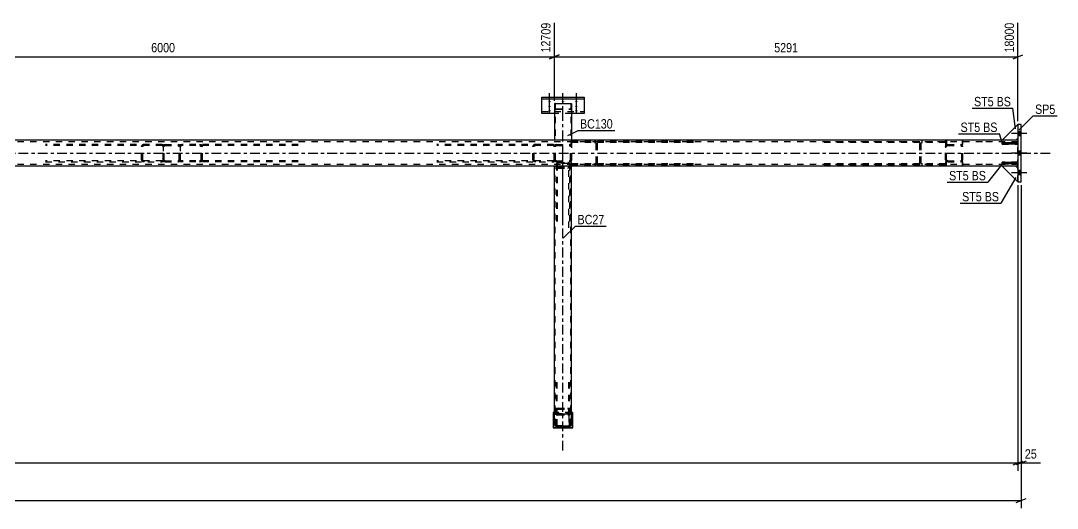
# Model space of a CAD drawing. Header units: millimetres. Extents: x -147 to 1042, y -583 to 258.
# Drawn here: x 267.4 to 585.4, y -347.7 to -198.2 of the extents above; entities that cross this region are included whole.
import ezdxf

# ---------------------------------------------------------------- set-up
doc = ezdxf.new("R2010")
doc.units = ezdxf.units.MM
doc.linetypes.add('DXK_LINE_DOT2', pattern=[3.9198, 1.9599, -1.9599])
doc.linetypes.add('DXK_LINE_DOT3', pattern=[5.9187, 2.979, -0.9799, 0.9799, -0.9799])
doc.styles.add('Arial Narrow', font='ARIALN.TTF', dxfattribs={"height": 0.2})

# ---------------------------------------------------------------- blocks, each defined once
blk = doc.blocks.new('Part-335478933-1514 - 1373')
at = {"color": 2, "linetype": 'Continuous'}
for p, q in [((431.12, -318.28), (430.72, -318.28)), ((430.72, -318.28), (430.72, -323.05)), ((436.8, -318.28), (436.4, -318.28)), ((436.8, -323.05), (436.8, -318.28)), ((430.72, -322.81), (436.8, -322.81)), ((430.72, -323.05), (436.8, -323.05))]:
    blk.add_line(p, q, dxfattribs=at)
at = {"color": 7, "linetype": 'DXK_LINE_DOT2'}
for p, q in [((430.72, -318.52), (436.8, -318.52)), ((436.4, -318.28), (431.12, -318.28))]:
    blk.add_line(p, q, dxfattribs=at)
blk = doc.blocks.new('Bolt-335478933-1394 - 1373')
at = {"linetype": 'Continuous'}
for points in [[(574.29, -233.44), (574.29, -232.12), (573.29, -232.12), (573.29, -233.44)], [(574.29, -233.44), (574.29, -232.12), (573.29, -232.12), (573.29, -233.44)], [(574.29, -233.44), (574.29, -232.12), (573.29, -232.12), (573.29, -233.44)], [(574.29, -233.44), (574.29, -232.12), (573.29, -232.12), (573.29, -233.44)], [(574.29, -239.44), (574.29, -238.12), (573.29, -238.12), (573.29, -239.44)], [(574.29, -239.44), (574.29, -238.12), (573.29, -238.12), (573.29, -239.44)], [(574.29, -245.44), (574.29, -244.12), (573.29, -244.12), (573.29, -245.44)], [(574.29, -245.44), (574.29, -244.12), (573.29, -244.12), (573.29, -245.44)], [(574.29, -245.44), (574.29, -244.12), (573.29, -244.12), (573.29, -245.44)], [(574.29, -245.44), (574.29, -244.12), (573.29, -244.12), (573.29, -245.44)]]:
    blk.add_hatch(color=1, dxfattribs=at).paths.add_polyline_path(points)
at = {"color": 1, "linetype": 'Continuous'}
for p, q in [((576.05, -232.78), (571.29, -232.78)), ((576.05, -232.78), (571.29, -232.78)), ((576.05, -232.78), (571.29, -232.78)), ((576.05, -232.78), (571.29, -232.78)), ((574.29, -232.12), (573.29, -232.12)), ((574.29, -232.12), (573.29, -232.12)), ((574.29, -232.12), (573.29, -232.12)), ((574.29, -232.12), (573.29, -232.12)), ((574.29, -233.44), (573.29, -233.44)), ((574.29, -233.44), (573.29, -233.44)), ((574.29, -233.44), (573.29, -233.44)), ((574.29, -233.44), (573.29, -233.44)), ((574.29, -238.12), (573.29, -238.12)), ((574.29, -238.12), (573.29, -238.12)), ((576.05, -238.78), (571.29, -238.78)), ((576.05, -238.78), (571.29, -238.78)), ((574.29, -239.44), (573.29, -239.44)), ((574.29, -239.44), (573.29, -239.44)), ((576.05, -244.78), (571.29, -244.78)), ((576.05, -244.78), (571.29, -244.78)), ((576.05, -244.78), (571.29, -244.78)), ((576.05, -244.78), (571.29, -244.78)), ((574.29, -244.12), (573.29, -244.12)), ((574.29, -244.12), (573.29, -244.12)), ((574.29, -244.12), (573.29, -244.12)), ((574.29, -244.12), (573.29, -244.12)), ((574.29, -245.44), (573.29, -245.44)), ((574.29, -245.44), (573.29, -245.44)), ((574.29, -245.44), (573.29, -245.44)), ((574.29, -245.44), (573.29, -245.44))]:
    blk.add_line(p, q, dxfattribs=at)
blk = doc.blocks.new('Part-335478933-1552 - 1373')
at = {"color": 2, "linetype": 'Continuous'}
for p, q in [((574.29, -229.98), (573.29, -229.98)), ((573.29, -229.98), (573.29, -247.58)), ((574.29, -247.58), (574.29, -229.98)), ((573.29, -247.58), (574.29, -247.58))]:
    blk.add_line(p, q, dxfattribs=at)
blk = doc.blocks.new('Part-335478933-1505 - 1373')
at = {"color": 7, "linetype": 'DXK_LINE_DOT3'}
blk.add_line((433.76, -329.92), (433.76, -233.39), dxfattribs=at)
at = {"color": 2, "linetype": 'Continuous'}
for p, q in [((431.12, -322.08), (431.12, -242.78)), ((436.37, -242.78), (431.15, -242.78)), ((436.4, -322.08), (436.4, -242.78)), ((431.16, -322.21), (431.12, -322.08)), ((431.26, -322.32), (431.16, -322.21)), ((431.42, -322.39), (431.26, -322.32)), ((431.6, -322.42), (431.42, -322.39)), ((431.6, -322.42), (435.92, -322.42)), ((436.1, -322.39), (435.92, -322.42)), ((436.26, -322.32), (436.1, -322.39)), ((436.36, -322.21), (436.26, -322.32)), ((436.4, -322.08), (436.36, -322.21))]:
    blk.add_line(p, q, dxfattribs=at)
at = {"color": 7, "linetype": 'DXK_LINE_DOT2'}
for p, q in [((431.15, -242.78), (431.12, -242.78)), ((431.12, -242.78), (431.15, -242.78)), ((431.36, -322.08), (431.36, -242.78)), ((436.09, -242.78), (436.1, -242.78)), ((436.1, -242.78), (436.14, -242.78)), ((436.14, -242.78), (436.16, -242.78)), ((436.16, -322.08), (436.16, -242.78)), ((436.4, -242.78), (436.37, -242.78)), ((436.4, -242.78), (436.37, -242.78)), ((431.12, -318.97), (431.16, -318.84)), ((431.16, -318.84), (431.26, -318.72)), ((431.26, -318.72), (431.42, -318.65)), ((431.38, -318.9), (431.36, -318.97)), ((431.43, -318.85), (431.38, -318.9)), ((431.42, -318.65), (431.6, -318.62)), ((431.51, -318.81), (431.43, -318.85)), ((431.6, -318.8), (431.51, -318.81)), ((431.6, -318.62), (435.92, -318.62)), ((431.6, -318.8), (435.92, -318.8)), ((435.92, -318.62), (436.1, -318.65)), ((436.01, -318.81), (435.92, -318.8)), ((436.09, -318.85), (436.01, -318.81)), ((436.14, -318.9), (436.09, -318.85)), ((436.1, -318.65), (436.26, -318.72)), ((436.16, -318.97), (436.14, -318.9)), ((436.26, -318.72), (436.36, -318.84)), ((436.36, -318.84), (436.4, -318.97)), ((431.36, -322.08), (431.38, -322.14)), ((431.38, -322.14), (431.43, -322.2)), ((431.43, -322.2), (431.51, -322.24)), ((431.51, -322.24), (431.6, -322.25)), ((431.6, -322.25), (435.92, -322.25)), ((435.92, -322.25), (436.01, -322.24)), ((436.01, -322.24), (436.09, -322.2)), ((436.09, -322.2), (436.14, -322.14)), ((436.14, -322.14), (436.16, -322.08))]:
    blk.add_line(p, q, dxfattribs=at)
blk = doc.blocks.new('Part-335478933-1556 - 1373')
at = {"color": 7, "linetype": 'DXK_LINE_DOT2'}
for p, q in [((310.83, -236.14), (275.07, -236.14)), ((310.83, -236.46), (275.07, -236.46)), ((304.53, -236.54), (304.46, -236.78)), ((304.46, -240.78), (304.46, -236.78)), ((304.9, -236.78), (304.93, -236.66)), ((304.9, -240.78), (304.9, -236.78)), ((305.34, -236.14), (305, -236.19)), ((305.17, -236.49), (305.34, -236.46)), ((311.11, -236.19), (310.83, -236.14)), ((310.83, -236.46), (311, -236.49)), ((311, -236.49), (311.11, -236.54)), ((311.11, -236.19), (311.11, -241.38)), ((310.83, -241.1), (275.07, -241.1)), ((275.07, -241.42), (310.83, -241.42)), ((304.46, -240.78), (304.53, -241.03)), ((304.93, -240.91), (304.9, -240.78)), ((305, -241.38), (305.34, -241.42)), ((305.34, -241.1), (305.17, -241.08)), ((311, -241.08), (310.83, -241.1)), ((310.83, -241.42), (311.11, -241.38)), ((311.11, -241.03), (311, -241.08))]:
    blk.add_line(p, q, dxfattribs=at)
for centre, radius, start, end in [((305.2, -236.97), 0.802, 104.5568, 147.5928), ((305.27, -236.88), 0.401, 104.5568, 147.5928), ((305.2, -240.6), 0.802, 212.4072, 255.4432), ((305.27, -240.69), 0.401, 212.4072, 255.4432)]:
    blk.add_arc(centre, radius, start, end, dxfattribs=at)
blk = doc.blocks.new('Bolt-335478933-1392 - 1373')
at = {"linetype": 'Continuous'}
for points in [[(429.66, -222.86), (429.75, -222.86), (429.84, -222.87), (429.92, -222.89), (429.99, -222.91), (430.04, -222.93), (430.08, -222.96), (430.1, -222.99), (430.1, -223.02), (430.08, -223.06), (430.04, -223.08), (429.99, -223.11), (429.92, -223.13), (429.84, -223.15), (429.75, -223.16), (429.66, -223.16), (429.57, -223.16), (429.48, -223.15), (429.4, -223.13), (429.33, -223.11), (429.28, -223.08), (429.24, -223.06), (429.22, -223.02), (429.22, -222.99), (429.24, -222.96), (429.28, -222.93), (429.33, -222.91), (429.4, -222.89), (429.48, -222.87), (429.57, -222.86)], [(429.66, -224.26), (429.75, -224.26), (429.84, -224.27), (429.92, -224.29), (429.99, -224.31), (430.04, -224.34), (430.08, -224.36), (430.1, -224.4), (430.1, -224.43), (430.08, -224.46), (430.04, -224.49), (429.99, -224.51), (429.92, -224.53), (429.84, -224.55), (429.75, -224.56), (429.66, -224.56), (429.57, -224.56), (429.48, -224.55), (429.4, -224.53), (429.33, -224.51), (429.28, -224.49), (429.24, -224.46), (429.22, -224.43), (429.22, -224.4), (429.24, -224.36), (429.28, -224.34), (429.33, -224.31), (429.4, -224.29), (429.48, -224.27), (429.57, -224.26)], [(429.66, -225.66), (429.75, -225.67), (429.84, -225.68), (429.92, -225.69), (429.99, -225.71), (430.04, -225.74), (430.08, -225.77), (430.1, -225.8), (430.1, -225.83), (430.08, -225.86), (430.04, -225.89), (429.99, -225.91), (429.92, -225.94), (429.84, -225.95), (429.75, -225.96), (429.66, -225.96), (429.57, -225.96), (429.48, -225.95), (429.4, -225.94), (429.33, -225.91), (429.28, -225.89), (429.24, -225.86), (429.22, -225.83), (429.22, -225.8), (429.24, -225.77), (429.28, -225.74), (429.33, -225.71), (429.4, -225.69), (429.48, -225.68), (429.57, -225.67)], [(433.76, -222.86), (433.85, -222.86), (433.94, -222.87), (434.02, -222.89), (434.09, -222.91), (434.14, -222.93), (434.18, -222.96), (434.2, -222.99), (434.2, -223.02), (434.18, -223.06), (434.14, -223.08), (434.09, -223.11), (434.02, -223.13), (433.94, -223.15), (433.85, -223.16), (433.76, -223.16), (433.67, -223.16), (433.58, -223.15), (433.5, -223.13), (433.43, -223.11), (433.38, -223.08), (433.34, -223.06), (433.32, -223.02), (433.32, -222.99), (433.34, -222.96), (433.38, -222.93), (433.43, -222.91), (433.5, -222.89), (433.58, -222.87), (433.67, -222.86)], [(437.86, -222.86), (437.95, -222.86), (438.04, -222.87), (438.12, -222.89), (438.19, -222.91), (438.24, -222.93), (438.28, -222.96), (438.3, -222.99), (438.3, -223.02), (438.28, -223.06), (438.24, -223.08), (438.19, -223.11), (438.12, -223.13), (438.04, -223.15), (437.95, -223.16), (437.86, -223.16), (437.77, -223.16), (437.68, -223.15), (437.6, -223.13), (437.53, -223.11), (437.48, -223.08), (437.44, -223.06), (437.42, -223.02), (437.42, -222.99), (437.44, -222.96), (437.48, -222.93), (437.53, -222.91), (437.6, -222.89), (437.68, -222.87), (437.77, -222.86)], [(437.86, -224.26), (437.95, -224.26), (438.04, -224.27), (438.12, -224.29), (438.19, -224.31), (438.24, -224.34), (438.28, -224.36), (438.3, -224.4), (438.3, -224.43), (438.28, -224.46), (438.24, -224.49), (438.19, -224.51), (438.12, -224.53), (438.04, -224.55), (437.95, -224.56), (437.86, -224.56), (437.77, -224.56), (437.68, -224.55), (437.6, -224.53), (437.53, -224.51), (437.48, -224.49), (437.44, -224.46), (437.42, -224.43), (437.42, -224.4), (437.44, -224.36), (437.48, -224.34), (437.53, -224.31), (437.6, -224.29), (437.68, -224.27), (437.77, -224.26)], [(437.86, -225.66), (437.95, -225.67), (438.04, -225.68), (438.12, -225.69), (438.19, -225.71), (438.24, -225.74), (438.28, -225.77), (438.3, -225.8), (438.3, -225.83), (438.28, -225.86), (438.24, -225.89), (438.19, -225.91), (438.12, -225.94), (438.04, -225.95), (437.95, -225.96), (437.86, -225.96), (437.77, -225.96), (437.68, -225.95), (437.6, -225.94), (437.53, -225.91), (437.48, -225.89), (437.44, -225.86), (437.42, -225.83), (437.42, -225.8), (437.44, -225.77), (437.48, -225.74), (437.53, -225.71), (437.6, -225.69), (437.68, -225.68), (437.77, -225.67)]]:
    blk.add_hatch(color=1, dxfattribs=at).paths.add_polyline_path(points)
at = {"color": 1, "linetype": 'Continuous'}
for p, q in [((429.66, -223.5), (429.66, -220.38)), ((429.66, -224.9), (429.66, -221.78)), ((433.76, -223.5), (433.76, -220.38)), ((437.86, -223.5), (437.86, -220.38)), ((437.86, -224.9), (437.86, -221.78)), ((429.66, -226.3), (429.66, -223.18)), ((437.86, -226.3), (437.86, -223.18))]:
    blk.add_line(p, q, dxfattribs=at)
at = {"color": 1, "linetype": 'DXK_LINE_DOT2'}
blk.add_line((433.76, -226.3), (433.76, -223.18), dxfattribs=at)
blk = doc.blocks.new('Part-335478933-1604 - 1373')
at = {"color": 7, "linetype": 'DXK_LINE_DOT2'}
for p, q in [((551.16, -236.54), (551.11, -236.78)), ((551.11, -240.78), (551.11, -236.78)), ((551.43, -236.78), (551.46, -236.66)), ((551.43, -240.78), (551.43, -236.78)), ((551.75, -236.14), (551.51, -236.19)), ((551.63, -236.49), (551.75, -236.46)), ((551.75, -236.14), (555.75, -236.14)), ((551.75, -236.46), (555.75, -236.46)), ((556, -236.19), (555.75, -236.14)), ((555.75, -236.46), (555.87, -236.49)), ((556.05, -236.66), (556.07, -236.78)), ((556.07, -240.78), (556.07, -236.78)), ((556.39, -236.78), (556.34, -236.54)), ((556.39, -240.78), (556.39, -236.78)), ((551.11, -240.78), (551.16, -241.03)), ((551.46, -240.91), (551.43, -240.78)), ((551.51, -241.38), (551.75, -241.42)), ((551.75, -241.1), (551.63, -241.08)), ((551.75, -241.1), (555.75, -241.1)), ((551.75, -241.42), (555.75, -241.42)), ((555.87, -241.08), (555.75, -241.1)), ((555.75, -241.42), (556, -241.38)), ((556.07, -240.78), (556.05, -240.91)), ((556.34, -241.03), (556.39, -240.78))]:
    blk.add_line(p, q, dxfattribs=at)
at = {"color": 7, "linetype": 'DXK_LINE_DOT3'}
blk.add_line((553.75, -238.78), (553.75, -238.78), dxfattribs=at)
at = {"color": 7, "linetype": 'DXK_LINE_DOT2'}
for centre, radius, start, end in [((551.75, -236.78), 0.64, 112.5, 157.5), ((551.75, -236.78), 0.32, 112.5, 157.5), ((555.75, -236.78), 0.32, 22.5, 67.5), ((555.75, -236.78), 0.64, 22.5, 67.5), ((551.75, -240.78), 0.64, 202.5, 247.5), ((551.75, -240.78), 0.32, 202.5, 247.5), ((555.75, -240.78), 0.32, 292.5, 337.5), ((555.75, -240.78), 0.64, 292.5, 337.5)]:
    blk.add_arc(centre, radius, start, end, dxfattribs=at)
blk = doc.blocks.new('Part-335478933-1554 - 1373')
at = {"color": 7, "linetype": 'DXK_LINE_DOT2'}
for p, q in [((513.77, -235.18), (551.11, -235.18)), ((544.05, -235.18), (543.71, -235.23)), ((551.11, -235.18), (551.11, -242.38)), ((551.11, -235.5), (513.77, -235.5)), ((543.23, -235.58), (543.17, -235.82)), ((543.17, -241.74), (543.17, -235.82)), ((543.61, -235.82), (543.64, -235.7)), ((543.61, -241.74), (543.61, -235.82)), ((543.88, -235.53), (544.05, -235.5)), ((551.11, -242.06), (513.77, -242.06)), ((551.11, -242.38), (513.77, -242.38)), ((543.17, -241.74), (543.23, -241.99)), ((543.64, -241.87), (543.61, -241.74)), ((543.71, -242.34), (544.05, -242.38)), ((544.05, -242.06), (543.88, -242.04))]:
    blk.add_line(p, q, dxfattribs=at)
for centre, start, end in [((543.98, -235.92), 104.5547, 147.5896), ((543.98, -241.65), 212.4104, 255.4453)]:
    blk.add_arc(centre, 0.401, start, end, dxfattribs=at)
blk = doc.blocks.new('Part-335478933-1575 - 1373')
at = {"color": 2, "linetype": 'Continuous'}
for p, q in [((431.12, -223.67), (431.16, -223.61)), ((431.12, -223.67), (431.12, -234.78)), ((431.16, -223.61), (431.26, -223.56)), ((431.26, -223.56), (431.42, -223.52)), ((431.42, -223.52), (431.6, -223.51)), ((431.6, -223.51), (435.92, -223.51)), ((435.92, -223.51), (436.1, -223.52)), ((436.1, -223.52), (436.26, -223.56)), ((436.26, -223.56), (436.36, -223.61)), ((436.36, -223.61), (436.4, -223.67)), ((436.4, -223.67), (436.4, -234.78)), ((436.36, -234.78), (431.15, -234.78)), ((436.37, -234.78), (436.36, -234.78))]:
    blk.add_line(p, q, dxfattribs=at)
at = {"color": 7, "linetype": 'DXK_LINE_DOT2'}
for p, q in [((431.16, -225.21), (431.12, -225.15)), ((431.26, -225.27), (431.16, -225.21)), ((431.42, -225.3), (431.26, -225.27)), ((431.38, -223.64), (431.36, -223.67)), ((431.36, -223.67), (431.36, -234.78)), ((431.36, -225.15), (431.38, -225.18)), ((431.43, -223.61), (431.38, -223.64)), ((431.38, -225.18), (431.43, -225.21)), ((431.6, -225.31), (431.42, -225.3)), ((431.51, -223.6), (431.43, -223.61)), ((431.43, -225.21), (431.51, -225.23)), ((431.6, -223.59), (431.51, -223.6)), ((431.51, -225.23), (431.6, -225.23)), ((431.6, -223.59), (435.92, -223.59)), ((431.6, -225.23), (435.92, -225.23)), ((431.6, -225.31), (435.92, -225.31)), ((436.01, -223.6), (435.92, -223.59)), ((435.92, -225.23), (436.01, -225.23)), ((436.1, -225.3), (435.92, -225.31)), ((436.09, -223.61), (436.01, -223.6)), ((436.01, -225.23), (436.09, -225.21)), ((436.14, -223.64), (436.09, -223.61)), ((436.09, -225.21), (436.1, -225.2)), ((436.1, -225.2), (436.14, -225.18)), ((436.26, -225.27), (436.1, -225.3)), ((436.16, -223.67), (436.14, -223.64)), ((436.14, -225.18), (436.16, -225.15)), ((436.16, -223.67), (436.16, -234.78)), ((436.36, -225.21), (436.26, -225.27)), ((436.4, -225.15), (436.36, -225.21)), ((431.12, -234.78), (431.15, -234.78)), ((431.15, -234.78), (431.12, -234.78)), ((436.14, -234.78), (436.16, -234.78)), ((436.37, -234.78), (436.4, -234.78)), ((436.4, -234.78), (436.37, -234.78))]:
    blk.add_line(p, q, dxfattribs=at)
at = {"color": 7, "linetype": 'DXK_LINE_DOT3'}
blk.add_line((433.76, -234.78), (433.76, -224.41), dxfattribs=at)
blk = doc.blocks.new('Part-335478933-1506 - 1373')
at = {"color": 7, "linetype": 'DXK_LINE_DOT2'}
for p, q in [((431.8, -319.08), (431.76, -319.26)), ((431.76, -322.3), (431.76, -319.26)), ((431.9, -318.93), (431.8, -319.08)), ((432.06, -318.82), (431.9, -318.93)), ((432, -319.26), (432.02, -319.17)), ((432, -322.3), (432, -319.26)), ((432.02, -319.17), (432.07, -319.09)), ((432.24, -318.78), (432.06, -318.82)), ((432.07, -319.09), (432.15, -319.04)), ((432.15, -319.04), (432.24, -319.02)), ((432.24, -318.78), (435.28, -318.78)), ((432.24, -319.02), (435.28, -319.02)), ((435.46, -318.82), (435.28, -318.78)), ((435.28, -319.02), (435.37, -319.04)), ((435.37, -319.04), (435.45, -319.09)), ((435.45, -319.09), (435.5, -319.17)), ((435.62, -318.93), (435.46, -318.82)), ((435.5, -319.17), (435.52, -319.26)), ((435.52, -319.26), (435.52, -322.3)), ((435.72, -319.08), (435.62, -318.93)), ((435.76, -319.26), (435.72, -319.08)), ((435.76, -322.3), (435.76, -319.26)), ((431.76, -322.3), (431.8, -322.49)), ((431.8, -322.49), (431.9, -322.64)), ((431.9, -322.64), (432.06, -322.75)), ((432.02, -322.4), (432, -322.3)), ((432.07, -322.47), (432.02, -322.4)), ((432.06, -322.75), (432.24, -322.78)), ((432.15, -322.53), (432.07, -322.47)), ((432.24, -322.54), (432.15, -322.53)), ((432.24, -322.54), (435.28, -322.54)), ((432.24, -322.78), (435.28, -322.78)), ((435.37, -322.53), (435.28, -322.54)), ((435.28, -322.78), (435.46, -322.75)), ((435.45, -322.47), (435.37, -322.53)), ((435.5, -322.4), (435.45, -322.47)), ((435.46, -322.75), (435.62, -322.64)), ((435.52, -322.3), (435.5, -322.4)), ((435.62, -322.64), (435.72, -322.49)), ((435.72, -322.49), (435.76, -322.3))]:
    blk.add_line(p, q, dxfattribs=at)
blk = doc.blocks.new('Part-335478933-1457 - 1373')
at = {"color": 2, "linetype": 'Continuous'}
for p, q in [((-69.65, -234.78), (-69.05, -234.78)), ((-64.85, -234.78), (-58.85, -234.78)), ((-58.75, -234.78), (-48.86, -234.78)), ((191.15, -234.78), (-43.64, -234.78)), ((431.15, -234.78), (196.37, -234.78)), ((562.39, -234.78), (436.37, -234.78)), ((568.49, -234.78), (562.49, -234.78)), ((573.29, -234.78), (572.69, -234.78)), ((-69.65, -242.78), (-69.05, -242.78)), ((-58.85, -242.78), (-64.85, -242.78)), ((191.15, -242.78), (-58.75, -242.78)), ((431.15, -242.78), (196.37, -242.78)), ((562.39, -242.78), (436.37, -242.78)), ((568.49, -242.78), (562.49, -242.78)), ((573.29, -242.78), (572.69, -242.78))]:
    blk.add_line(p, q, dxfattribs=at)
at = {"color": 7, "linetype": 'DXK_LINE_DOT2'}
for p, q in [((-69.65, -234.78), (-69.65, -242.78)), ((-58.85, -235.26), (-69.65, -235.26)), ((-69.05, -234.78), (-64.85, -234.78)), ((562.39, -235.26), (-58.75, -235.26)), ((562.39, -234.78), (-48.86, -234.78)), ((-48.86, -234.78), (-43.64, -234.78)), ((196.37, -234.78), (191.15, -234.78)), ((436.37, -234.78), (431.15, -234.78)), ((573.29, -234.78), (562.49, -234.78)), ((573.29, -235.26), (562.49, -235.26)), ((572.69, -234.78), (568.49, -234.78)), ((573.29, -242.78), (573.29, -234.78)), ((-58.85, -242.3), (-69.65, -242.3)), ((-64.85, -242.78), (-69.05, -242.78)), ((562.39, -242.3), (-58.75, -242.3)), ((196.37, -242.78), (191.15, -242.78)), ((436.37, -242.78), (431.15, -242.78)), ((573.29, -242.3), (562.49, -242.3)), ((572.69, -242.78), (568.49, -242.78))]:
    blk.add_line(p, q, dxfattribs=at)
at = {"color": 7, "linetype": 'DXK_LINE_DOT3'}
for p, q in [((-79.65, -238.78), (-58.85, -238.78)), ((-58.75, -238.78), (562.39, -238.78)), ((562.49, -238.78), (583.29, -238.78))]:
    blk.add_line(p, q, dxfattribs=at)
blk = doc.blocks.new('Part-335478933-1459 - 1373')
at = {"color": 7, "linetype": 'DXK_LINE_DOT2'}
for p, q in [((573.29, -235.54), (568.49, -235.54)), ((568.49, -235.54), (568.49, -236.02)), ((568.49, -236.02), (573.29, -236.02)), ((572.69, -235.54), (572.69, -236.02)), ((573.29, -236.02), (573.29, -235.54))]:
    blk.add_line(p, q, dxfattribs=at)
blk = doc.blocks.new('Part-335478933-1460 - 1373')
at = {"color": 7, "linetype": 'DXK_LINE_DOT2'}
for p, q in [((573.29, -241.54), (568.49, -241.54)), ((568.49, -241.54), (568.49, -242.02)), ((572.69, -242.02), (572.69, -241.54)), ((573.29, -242.02), (573.29, -241.54)), ((568.49, -242.02), (573.29, -242.02))]:
    blk.add_line(p, q, dxfattribs=at)
blk = doc.blocks.new('Part-335478933-1461 - 1373')
at = {"color": 2, "linetype": 'Continuous'}
for p, q in [((568.49, -236.02), (568.49, -235.54)), ((568.49, -235.54), (573.29, -235.54)), ((573.29, -236.02), (568.49, -236.02)), ((573.29, -235.54), (573.29, -236.02))]:
    blk.add_line(p, q, dxfattribs=at)
at = {"color": 7, "linetype": 'DXK_LINE_DOT2'}
blk.add_line((572.69, -236.02), (572.69, -235.54), dxfattribs=at)
blk = doc.blocks.new('Part-335478933-1462 - 1373')
at = {"color": 2, "linetype": 'Continuous'}
for p, q in [((568.49, -242.02), (568.49, -241.54)), ((568.49, -241.54), (573.29, -241.54)), ((573.29, -241.54), (573.29, -242.02)), ((573.29, -242.02), (568.49, -242.02))]:
    blk.add_line(p, q, dxfattribs=at)
at = {"color": 7, "linetype": 'DXK_LINE_DOT2'}
blk.add_line((572.69, -242.02), (572.69, -241.54), dxfattribs=at)
blk = doc.blocks.new('Part-335478933-1477 - 1373')
at = {"color": 2, "linetype": 'Continuous'}
for p, q in [((572.69, -242.78), (568.49, -242.78)), ((568.49, -242.78), (573.29, -247.58)), ((573.29, -243.38), (572.69, -242.78))]:
    blk.add_line(p, q, dxfattribs=at)
at = {"color": 7, "linetype": 'DXK_LINE_DOT2'}
blk.add_line((573.29, -247.58), (573.29, -243.38), dxfattribs=at)
blk = doc.blocks.new('Part-335478933-1478 - 1373')
at = {"color": 7, "linetype": 'DXK_LINE_DOT2'}
for p, q in [((572.69, -242.78), (568.49, -242.78)), ((568.49, -242.78), (573.29, -247.58)), ((573.29, -243.38), (572.69, -242.78)), ((573.29, -247.58), (573.29, -243.38))]:
    blk.add_line(p, q, dxfattribs=at)
blk = doc.blocks.new('Part-335478933-1602 - 1373')
at = {"color": 7, "linetype": 'DXK_LINE_DOT2'}
for p, q in [((431.16, -236.54), (431.11, -236.78)), ((431.11, -240.78), (431.11, -236.78)), ((431.43, -236.78), (431.46, -236.66)), ((431.43, -240.78), (431.43, -236.78)), ((431.75, -236.14), (431.51, -236.19)), ((431.63, -236.49), (431.75, -236.46)), ((431.75, -236.14), (435.75, -236.14)), ((431.75, -236.46), (435.75, -236.46)), ((436, -236.19), (435.75, -236.14)), ((435.75, -236.46), (435.87, -236.49)), ((436.05, -236.66), (436.07, -236.78)), ((436.07, -240.78), (436.07, -236.78)), ((436.39, -236.78), (436.34, -236.54)), ((436.39, -240.78), (436.39, -236.78)), ((431.11, -240.78), (431.16, -241.03)), ((431.46, -240.91), (431.43, -240.78)), ((431.51, -241.38), (431.75, -241.42)), ((431.75, -241.1), (431.63, -241.08)), ((431.75, -241.1), (435.75, -241.1)), ((431.75, -241.42), (435.75, -241.42)), ((435.87, -241.08), (435.75, -241.1)), ((435.75, -241.42), (436, -241.38)), ((436.07, -240.78), (436.05, -240.91)), ((436.34, -241.03), (436.39, -240.78))]:
    blk.add_line(p, q, dxfattribs=at)
for centre, radius, start, end in [((431.75, -236.78), 0.64, 112.5, 157.5), ((431.75, -236.78), 0.32, 112.5, 157.5), ((435.75, -236.78), 0.32, 22.5, 67.5), ((435.75, -236.78), 0.64, 22.5, 67.5), ((431.75, -240.78), 0.64, 202.5, 247.5), ((431.75, -240.78), 0.32, 202.5, 247.5), ((435.75, -240.78), 0.32, 292.5, 337.5), ((435.75, -240.78), 0.64, 292.5, 337.5)]:
    blk.add_arc(centre, radius, start, end, dxfattribs=at)
blk = doc.blocks.new('Part-335478933-1479 - 1373')
at = {"color": 7, "linetype": 'DXK_LINE_DOT2'}
for p, q in [((572.69, -242.78), (568.49, -242.78)), ((568.49, -242.78), (573.29, -247.58)), ((573.29, -243.38), (572.69, -242.78)), ((573.29, -247.58), (573.29, -243.38))]:
    blk.add_line(p, q, dxfattribs=at)
blk = doc.blocks.new('Part-335478933-1484 - 1373')
at = {"color": 2, "linetype": 'Continuous'}
for p, q in [((568.49, -234.78), (573.29, -229.98)), ((572.69, -234.78), (568.49, -234.78)), ((573.29, -234.18), (572.69, -234.78))]:
    blk.add_line(p, q, dxfattribs=at)
at = {"color": 7, "linetype": 'DXK_LINE_DOT2'}
blk.add_line((573.29, -229.98), (573.29, -234.18), dxfattribs=at)
blk = doc.blocks.new('Part-335478933-1489 - 1373')
at = {"color": 7, "linetype": 'DXK_LINE_DOT2'}
for p, q in [((568.49, -234.78), (573.29, -229.98)), ((573.29, -229.98), (573.29, -234.18)), ((572.69, -234.78), (568.49, -234.78)), ((573.29, -234.18), (572.69, -234.78))]:
    blk.add_line(p, q, dxfattribs=at)
blk = doc.blocks.new('Part-335478933-1559 - 1373')
at = {"color": 7, "linetype": 'DXK_LINE_DOT2'}
for p, q in [((431.76, -318.78), (431.76, -309)), ((432, -318.78), (432, -309)), ((435.52, -318.78), (435.52, -309)), ((435.76, -318.78), (435.76, -309)), ((431.8, -317.29), (431.76, -317.47)), ((431.9, -317.14), (431.8, -317.29)), ((432.06, -317.03), (431.9, -317.14)), ((432, -317.47), (432.02, -317.38)), ((432.02, -317.38), (432.07, -317.3)), ((432.24, -317), (432.06, -317.03)), ((432.07, -317.3), (432.15, -317.25)), ((432.15, -317.25), (432.24, -317.23)), ((432.24, -317), (435.28, -317)), ((432.24, -317.23), (435.28, -317.23)), ((435.46, -317.03), (435.28, -317)), ((435.28, -317.23), (435.37, -317.25)), ((435.37, -317.25), (435.45, -317.3)), ((435.45, -317.3), (435.5, -317.38)), ((435.62, -317.14), (435.46, -317.03)), ((435.5, -317.38), (435.52, -317.47)), ((435.72, -317.29), (435.62, -317.14)), ((435.76, -317.47), (435.72, -317.29)), ((431.76, -318.28), (432, -318.28)), ((431.76, -318.52), (432, -318.52)), ((431.76, -318.62), (432, -318.62)), ((435.76, -318.78), (431.76, -318.78)), ((435.52, -318.28), (435.76, -318.28)), ((435.52, -318.52), (435.76, -318.52)), ((435.52, -318.62), (435.76, -318.62))]:
    blk.add_line(p, q, dxfattribs=at)
blk = doc.blocks.new('Part-335478933-1623 - 1373')
at = {"color": 7, "linetype": 'DXK_LINE_DOT2'}
for p, q in [((436.4, -241.42), (436.16, -241.42)), ((436.16, -241.42), (436.16, -242.62)), ((436.4, -242.62), (436.4, -241.42)), ((436.16, -242.62), (436.4, -242.62))]:
    blk.add_line(p, q, dxfattribs=at)
blk = doc.blocks.new('Part-335478933-1490 - 1373')
at = {"color": 7, "linetype": 'DXK_LINE_DOT2'}
for p, q in [((568.49, -234.78), (573.29, -229.98)), ((573.29, -229.98), (573.29, -234.18)), ((572.69, -234.78), (568.49, -234.78)), ((573.29, -234.18), (572.69, -234.78))]:
    blk.add_line(p, q, dxfattribs=at)
blk = doc.blocks.new('Part-335478933-1560 - 1373')
at = {"color": 7, "linetype": 'DXK_LINE_DOT3'}
blk.add_line((433.76, -259.98), (433.76, -236.52), dxfattribs=at)
at = {"color": 7, "linetype": 'DXK_LINE_DOT2'}
for p, q in [((431.8, -241.95), (431.76, -242.14)), ((431.76, -242.14), (431.76, -261.68)), ((432.02, -242.78), (431.76, -242.78)), ((431.78, -242.78), (431.8, -242.92)), ((431.88, -241.82), (431.8, -241.95)), ((431.8, -242.92), (431.9, -243.14)), ((431.9, -241.79), (431.88, -241.82)), ((432.06, -241.68), (431.9, -241.79)), ((431.9, -243.14), (432.06, -243.28)), ((432.02, -242.05), (432, -242.14)), ((432, -242.14), (432, -261.68)), ((432, -242.78), (432.02, -242.78)), ((432.07, -241.97), (432.02, -242.05)), ((432.02, -242.8), (432.02, -242.78)), ((432.07, -242.9), (432.02, -242.8)), ((432.24, -241.63), (432.06, -241.68)), ((432.06, -243.28), (432.24, -243.33)), ((432.15, -241.91), (432.07, -241.97)), ((432.15, -242.97), (432.07, -242.9)), ((432.24, -241.9), (432.15, -241.91)), ((432.24, -243), (432.15, -242.97)), ((432.24, -241.63), (435.28, -241.63)), ((435.28, -241.9), (432.24, -241.9)), ((432.24, -243), (435.28, -243)), ((432.24, -243.33), (435.28, -243.33)), ((435.46, -241.68), (435.28, -241.63)), ((435.37, -241.91), (435.28, -241.9)), ((435.37, -242.97), (435.28, -243)), ((435.28, -243.33), (435.46, -243.28)), ((435.45, -241.97), (435.37, -241.91)), ((435.45, -242.9), (435.37, -242.97)), ((435.5, -242.05), (435.45, -241.97)), ((435.5, -242.8), (435.45, -242.9)), ((435.62, -241.79), (435.46, -241.68)), ((435.46, -243.28), (435.62, -243.14)), ((435.52, -242.14), (435.5, -242.05)), ((435.52, -242.78), (435.5, -242.78)), ((435.5, -242.78), (435.76, -242.78)), ((435.5, -242.78), (435.5, -242.8)), ((435.52, -261.68), (435.52, -242.14)), ((435.64, -241.82), (435.62, -241.79)), ((435.62, -243.14), (435.72, -242.92)), ((435.72, -241.95), (435.64, -241.82)), ((435.72, -241.95), (435.76, -242.14)), ((435.72, -242.92), (435.74, -242.78)), ((435.74, -242.78), (435.76, -242.78)), ((435.76, -242.14), (435.76, -261.68))]:
    blk.add_line(p, q, dxfattribs=at)
blk = doc.blocks.new('Part-335478933-1535 - 1373')
at = {"color": 2, "linetype": 'Continuous'}
for p, q in [((427.26, -226.63), (427.26, -221.59)), ((427.26, -221.59), (440.26, -221.59)), ((440.26, -222.19), (427.26, -222.19)), ((440.26, -221.59), (440.26, -226.63)), ((431.12, -226.63), (427.26, -226.63)), ((440.26, -226.63), (436.4, -226.63))]:
    blk.add_line(p, q, dxfattribs=at)
at = {"color": 7, "linetype": 'DXK_LINE_DOT2'}
for p, q in [((427.26, -226.03), (440.26, -226.03)), ((436.4, -226.63), (431.12, -226.63))]:
    blk.add_line(p, q, dxfattribs=at)
blk = doc.blocks.new('Part-335478933-1555 - 1373')
at = {"color": 7, "linetype": 'DXK_LINE_DOT2'}
for p, q in [((430.85, -236.14), (395.08, -236.14)), ((430.85, -236.46), (395.08, -236.46)), ((424.55, -236.54), (424.48, -236.78)), ((424.48, -240.78), (424.48, -236.78)), ((424.92, -236.78), (424.96, -236.66)), ((424.92, -240.78), (424.92, -236.78)), ((425.36, -236.14), (425.03, -236.19)), ((425.2, -236.49), (425.36, -236.46)), ((431.09, -236.18), (430.85, -236.14)), ((430.85, -236.46), (431.02, -236.49)), ((431.02, -236.49), (431.09, -236.52)), ((431.09, -236.52), (431.09, -236.18)), ((431.09, -236.19), (431.09, -236.18)), ((431.1, -236.33), (431.09, -236.19)), ((431.09, -236.52), (431.09, -236.56)), ((431.09, -236.56), (431.09, -236.66)), ((431.09, -236.66), (431.09, -236.78)), ((431.09, -240.78), (431.09, -236.78)), ((431.1, -236.54), (431.1, -236.33)), ((431.1, -236.78), (431.1, -236.54)), ((431.1, -240.78), (431.1, -236.78)), ((430.85, -241.1), (395.08, -241.1)), ((395.08, -241.42), (430.85, -241.42)), ((424.48, -240.78), (424.55, -241.03)), ((424.96, -240.91), (424.92, -240.78)), ((425.03, -241.38), (425.36, -241.42)), ((425.36, -241.1), (425.2, -241.08)), ((431.02, -241.08), (430.85, -241.1)), ((430.85, -241.42), (431.09, -241.39)), ((431.09, -241.05), (431.02, -241.08)), ((431.09, -240.78), (431.09, -240.91)), ((431.09, -240.91), (431.09, -241.01)), ((431.09, -241.01), (431.09, -241.05)), ((431.09, -241.39), (431.09, -241.05)), ((431.09, -241.38), (431.1, -241.24)), ((431.09, -241.39), (431.09, -241.38)), ((431.1, -241.03), (431.1, -240.78)), ((431.1, -241.24), (431.1, -241.03))]:
    blk.add_line(p, q, dxfattribs=at)
for centre, radius, start, end in [((425.23, -236.97), 0.802, 104.5547, 147.5896), ((425.3, -236.88), 0.401, 104.5547, 147.5896), ((425.23, -240.6), 0.802, 212.4104, 255.4453), ((425.3, -240.69), 0.401, 212.4104, 255.4453)]:
    blk.add_arc(centre, radius, start, end, dxfattribs=at)
blk = doc.blocks.new('Part-335478933-1605 - 1373')
at = {"color": 7, "linetype": 'DXK_LINE_DOT2'}
for p, q in [((311.16, -236.54), (311.11, -236.78)), ((311.11, -240.78), (311.11, -236.78)), ((311.43, -236.78), (311.45, -236.66)), ((311.43, -240.78), (311.43, -236.78)), ((311.75, -236.14), (311.5, -236.19)), ((311.63, -236.49), (311.75, -236.46)), ((311.75, -236.14), (315.75, -236.14)), ((311.75, -236.46), (315.75, -236.46)), ((315.99, -236.19), (315.75, -236.14)), ((315.75, -236.46), (315.87, -236.49)), ((316.05, -236.66), (316.07, -236.78)), ((316.07, -240.78), (316.07, -236.78)), ((316.39, -236.78), (316.34, -236.54)), ((316.39, -240.78), (316.39, -236.78)), ((311.11, -240.78), (311.16, -241.03)), ((311.45, -240.91), (311.43, -240.78)), ((311.5, -241.38), (311.75, -241.42)), ((311.75, -241.1), (311.63, -241.08)), ((311.75, -241.1), (315.75, -241.1)), ((311.75, -241.42), (315.75, -241.42)), ((315.87, -241.08), (315.75, -241.1)), ((315.75, -241.42), (315.99, -241.38)), ((316.07, -240.78), (316.05, -240.91)), ((316.34, -241.03), (316.39, -240.78))]:
    blk.add_line(p, q, dxfattribs=at)
for centre, radius, start, end in [((311.75, -236.78), 0.64, 112.5, 157.5), ((311.75, -236.78), 0.32, 112.5, 157.5), ((315.75, -236.78), 0.32, 22.5, 67.5), ((315.75, -236.78), 0.64, 22.5, 67.5), ((311.75, -240.78), 0.64, 202.5, 247.5), ((311.75, -240.78), 0.32, 202.5, 247.5), ((315.75, -240.78), 0.32, 292.5, 337.5), ((315.75, -240.78), 0.64, 292.5, 337.5)]:
    blk.add_arc(centre, radius, start, end, dxfattribs=at)
blk = doc.blocks.new('Part-335478933-1608 - 1373')
at = {"color": 7, "linetype": 'DXK_LINE_DOT2'}
for p, q in [((436.4, -235.18), (436.4, -242.38)), ((473.74, -235.18), (436.4, -235.18)), ((443.79, -235.23), (443.46, -235.18)), ((473.74, -235.5), (436.4, -235.5)), ((443.46, -235.5), (443.63, -235.53)), ((443.86, -235.7), (443.9, -235.82)), ((443.9, -241.74), (443.9, -235.82)), ((444.34, -235.82), (444.27, -235.58)), ((444.34, -241.74), (444.34, -235.82)), ((473.74, -242.06), (436.4, -242.06)), ((436.4, -242.38), (473.74, -242.38)), ((443.63, -242.04), (443.46, -242.06)), ((443.46, -242.38), (443.79, -242.34)), ((443.9, -241.74), (443.86, -241.87)), ((444.27, -241.99), (444.34, -241.74))]:
    blk.add_line(p, q, dxfattribs=at)
for centre, start, end in [((443.52, -235.92), 32.4104, 75.4453), ((443.52, -241.65), 284.5547, 327.5896)]:
    blk.add_arc(centre, 0.401, start, end, dxfattribs=at)
blk = doc.blocks.new('Part-335478933-1610 - 1373')
at = {"color": 7, "linetype": 'DXK_LINE_DOT2'}
for p, q in [((316.5, -236.19), (316.39, -236.25)), ((316.4, -236.78), (316.39, -236.25)), ((316.39, -236.25), (316.39, -241.32)), ((316.4, -236.78), (316.43, -236.66)), ((316.4, -240.78), (316.4, -236.78)), ((316.84, -236.14), (316.5, -236.19)), ((316.67, -236.49), (316.84, -236.46)), ((352.55, -236.14), (316.84, -236.14)), ((352.55, -236.46), (316.84, -236.46)), ((322.66, -236.19), (322.32, -236.14)), ((322.32, -236.46), (322.49, -236.49)), ((322.73, -236.66), (322.76, -236.78)), ((322.76, -240.78), (322.76, -236.78)), ((323.2, -236.78), (323.14, -236.54)), ((323.2, -240.78), (323.2, -236.78)), ((316.39, -241.32), (316.4, -240.78)), ((316.39, -241.32), (316.5, -241.38)), ((316.43, -240.91), (316.4, -240.78)), ((316.5, -241.38), (316.84, -241.42)), ((316.84, -241.1), (316.67, -241.08)), ((352.55, -241.1), (316.84, -241.1)), ((352.55, -241.42), (316.84, -241.42)), ((322.49, -241.08), (322.32, -241.1)), ((322.32, -241.42), (322.66, -241.38)), ((322.76, -240.78), (322.73, -240.91)), ((323.14, -241.03), (323.2, -240.78))]:
    blk.add_line(p, q, dxfattribs=at)
for centre, radius, start, end in [((316.77, -236.88), 0.401, 104.5711, 147.6151), ((322.39, -236.88), 0.401, 32.3849, 75.4289), ((322.46, -236.97), 0.801, 32.3849, 75.4289), ((316.77, -240.69), 0.401, 212.3849, 255.4289), ((322.39, -240.69), 0.401, 284.5711, 327.6151), ((322.46, -240.6), 0.801, 284.5711, 327.6151)]:
    blk.add_arc(centre, radius, start, end, dxfattribs=at)
blk = doc.blocks.new('Part-335478933-1622 - 1373')
at = {"color": 7, "linetype": 'DXK_LINE_DOT2'}
for p, q in [((436.4, -234.94), (436.16, -234.94)), ((436.16, -234.94), (436.16, -236.14)), ((436.4, -236.14), (436.4, -234.94)), ((436.16, -236.14), (436.4, -236.14))]:
    blk.add_line(p, q, dxfattribs=at)
blk = doc.blocks.new('Part-335478933-1624 - 1373')
at = {"color": 7, "linetype": 'DXK_LINE_DOT2'}
for p, q in [((556.39, -234.94), (556.15, -234.94)), ((556.15, -234.94), (556.15, -236.14)), ((556.39, -236.14), (556.39, -234.94)), ((556.15, -236.14), (556.39, -236.14))]:
    blk.add_line(p, q, dxfattribs=at)
blk = doc.blocks.new('Part-335478933-1625 - 1373')
at = {"color": 7, "linetype": 'DXK_LINE_DOT2'}
for p, q in [((551.35, -234.94), (551.11, -234.94)), ((551.11, -234.94), (551.11, -236.14)), ((551.11, -234.94), (551.11, -236.14)), ((551.35, -234.94), (551.35, -236.14)), ((551.35, -236.14), (551.35, -234.94)), ((551.11, -236.14), (551.35, -236.14))]:
    blk.add_line(p, q, dxfattribs=at)
blk = doc.blocks.new('Part-335478933-1626 - 1373')
at = {"color": 7, "linetype": 'DXK_LINE_DOT2'}
for p, q in [((556.39, -241.42), (556.15, -241.42)), ((556.15, -241.42), (556.15, -242.62)), ((556.39, -242.62), (556.39, -241.42)), ((556.15, -242.62), (556.39, -242.62))]:
    blk.add_line(p, q, dxfattribs=at)
blk = doc.blocks.new('Part-335478933-1627 - 1373')
at = {"color": 7, "linetype": 'DXK_LINE_DOT2'}
for p, q in [((551.35, -241.42), (551.11, -241.42)), ((551.11, -241.42), (551.11, -242.62)), ((551.11, -241.42), (551.11, -242.62)), ((551.35, -242.62), (551.35, -241.42)), ((551.35, -242.62), (551.35, -241.42)), ((551.35, -242.62), (551.11, -242.62))]:
    blk.add_line(p, q, dxfattribs=at)
blk = doc.blocks.new('StraightDimension-335478933-1668 - 1373')
at = {"color": 7, "linetype": 'Continuous'}
for p, q in [((-69.65, -248.58), (-69.65, -336.18)), ((573.29, -248.58), (573.29, -336.18)), ((-68.15, -333.18), (-71.15, -334.38)), ((-69.65, -333.78), (573.29, -333.78)), ((571.79, -334.38), (574.79, -333.18))]:
    blk.add_line(p, q, dxfattribs=at)
at = {"color": 0}
blk.add_wipeout([(256.99, -333.03), (256.99, -328.83), (246.65, -328.83), (246.65, -333.03)], dxfattribs=at)
at = {"color": 3, "style": 'Arial Narrow'}
blk.add_text('18000', height=2.863, dxfattribs=at).set_placement((247.25, -332.43))
blk = doc.blocks.new('StraightDimension-335478933-1699 - 1373')
at = {"color": 7, "linetype": 'Continuous'}
for p, q in [((573.29, -248.58), (573.29, -336.18)), ((574.29, -248.58), (574.29, -336.18)), ((571.79, -334.38), (574.79, -333.18)), ((575.79, -333.18), (572.79, -334.38)), ((573.29, -333.78), (574.29, -333.78))]:
    blk.add_line(p, q, dxfattribs=at)
at = {"color": 0}
blk.add_wipeout([(579.67, -333.03), (579.67, -328.83), (574.82, -328.83), (574.82, -333.03)], dxfattribs=at)
at = {"color": 7, "linetype": 'Continuous'}
blk.add_line((574.29, -333.78), (580.2, -333.78), dxfattribs=at)
blk.add_line((574.29, -333.78), (580.2, -333.78), dxfattribs=at)
at = {"color": 3, "style": 'Arial Narrow'}
blk.add_text('25', height=2.863, dxfattribs=at).set_placement((575.42, -332.43))
blk = doc.blocks.new('StraightDimension-335478933-1724 - 1373')
at = {"color": 7, "linetype": 'Continuous'}
for p, q in [((-70.65, -248.58), (-70.65, -347.67)), ((574.29, -248.58), (574.29, -347.67)), ((-69.15, -344.67), (-72.15, -345.87)), ((-70.65, -345.27), (574.29, -345.27)), ((572.79, -345.87), (575.79, -344.67))]:
    blk.add_line(p, q, dxfattribs=at)
at = {"color": 0}
blk.add_wipeout([(256.99, -344.52), (256.99, -340.32), (246.65, -340.32), (246.65, -344.52)], dxfattribs=at)
at = {"color": 3, "style": 'Arial Narrow'}
blk.add_text('18050', height=2.863, dxfattribs=at).set_placement((247.25, -343.92))
blk = doc.blocks.new('StraightDimension-335478933-13115 - 1373')
at = {"color": 7, "linetype": 'Continuous'}
for p, q in [((431.12, -222.72), (431.12, -198.77)), ((573.29, -228.98), (573.29, -198.77)), ((432.62, -208.61), (429.62, -209.81)), ((431.12, -209.21), (573.29, -209.21)), ((571.79, -209.81), (574.79, -208.61))]:
    blk.add_line(p, q, dxfattribs=at)
at = {"color": 0, "linetype": 'Continuous'}
blk.add_wipeout([(572.69, -198.17), (568.49, -198.17), (568.49, -208.51), (572.69, -208.51)], dxfattribs=at)
at = {"color": 0}
blk.add_wipeout([(506.46, -208.46), (506.46, -204.26), (497.95, -204.26), (497.95, -208.46)], dxfattribs=at)
at = {"color": 3, "linetype": 'Continuous', "style": 'Arial Narrow'}
blk.add_text('18000', height=2.863, rotation=90.0002, dxfattribs=at).set_placement((572.09, -207.91))
at = {"color": 3, "style": 'Arial Narrow'}
blk.add_text('5291', height=2.863, dxfattribs=at).set_placement((498.55, -207.86))
blk = doc.blocks.new('StraightDimension-335478933-13116 - 1373')
at = {"color": 7, "linetype": 'Continuous'}
for p, q in [((431.12, -222.72), (431.12, -198.77)), ((191.12, -222.72), (191.12, -200.6)), ((192.62, -208.61), (189.62, -209.81)), ((191.12, -209.21), (431.12, -209.21)), ((429.62, -209.81), (432.62, -208.61))]:
    blk.add_line(p, q, dxfattribs=at)
at = {"color": 0, "linetype": 'Continuous'}
blk.add_wipeout([(430.52, -198.17), (426.32, -198.17), (426.32, -208.51), (430.52, -208.51)], dxfattribs=at)
at = {"color": 0}
blk.add_wipeout([(315.38, -208.46), (315.38, -204.26), (306.86, -204.26), (306.86, -208.46)], dxfattribs=at)
at = {"color": 3, "linetype": 'Continuous', "style": 'Arial Narrow'}
blk.add_text('12709', height=2.863, rotation=90.0002, dxfattribs=at).set_placement((429.92, -207.91))
at = {"color": 3, "style": 'Arial Narrow'}
blk.add_text('6000', height=2.863, dxfattribs=at).set_placement((307.46, -207.86))
blk = doc.blocks.new('Mark-335478933-1548 - 1373')
at = {"color": 0}
blk.add_wipeout([(584.77, -226.74), (584.77, -223.74), (578.56, -223.74), (578.56, -226.74)], dxfattribs=at)
blk.add_wipeout([(584.77, -226.74), (584.77, -223.74), (578.56, -223.74), (578.56, -226.74)], dxfattribs=at)
at = {"color": 30, "linetype": 'Continuous'}
for p, q in [((573.71, -231.58), (577.96, -227.34)), ((577.96, -227.34), (585.37, -227.34))]:
    blk.add_line(p, q, dxfattribs=at)
at = {"color": 3, "style": 'Arial Narrow'}
blk.add_text('SP5', height=2.863, dxfattribs=at).set_placement((578.56, -226.74))
blk = doc.blocks.new('Mark-335478933-1501 - 1373')
at = {"color": 0}
blk.add_wipeout([(446.45, -260.56), (446.45, -257.56), (438.22, -257.56), (438.22, -260.56)], dxfattribs=at)
blk.add_wipeout([(446.45, -260.56), (446.45, -257.56), (438.22, -257.56), (438.22, -260.56)], dxfattribs=at)
at = {"color": 30, "linetype": 'Continuous'}
for p, q in [((433.8, -264.86), (437.62, -261.16)), ((437.62, -261.16), (447.05, -261.16))]:
    blk.add_line(p, q, dxfattribs=at)
at = {"color": 3, "style": 'Arial Narrow'}
blk.add_text('BC27', height=2.863, dxfattribs=at).set_placement((438.22, -260.56))
blk = doc.blocks.new('Mark-335478933-1571 - 1373')
at = {"color": 0}
blk.add_wipeout([(449.02, -231.22), (449.02, -228.22), (438.97, -228.22), (438.97, -231.22)], dxfattribs=at)
blk.add_wipeout([(449.02, -231.22), (449.02, -228.22), (438.97, -228.22), (438.97, -231.22)], dxfattribs=at)
at = {"color": 30, "linetype": 'Continuous'}
for p, q in [((435.21, -233.36), (438.37, -231.82)), ((438.37, -231.82), (449.62, -231.82))]:
    blk.add_line(p, q, dxfattribs=at)
at = {"color": 3, "style": 'Arial Narrow'}
blk.add_text('BC130', height=2.863, dxfattribs=at).set_placement((438.97, -231.22))
blk = doc.blocks.new('MarkSet-335478933-1822 - 1373')
at = {"color": 0}
blk.add_wipeout([(565.87, -224.4), (565.87, -221.4), (559.84, -221.4), (559.84, -224.4)], dxfattribs=at)
blk.add_wipeout([(565.87, -224.4), (565.87, -221.4), (559.84, -221.4), (559.84, -224.4)], dxfattribs=at)
blk.add_wipeout([(571.15, -224.4), (571.15, -221.4), (566.77, -221.4), (566.77, -224.4)], dxfattribs=at)
blk.add_wipeout([(571.15, -224.4), (571.15, -221.4), (566.77, -221.4), (566.77, -224.4)], dxfattribs=at)
at = {"color": 30, "linetype": 'Continuous'}
for p in [(559.24, -225), (572.53, -231.33)]:
    blk.add_line(p, (571.75, -225), dxfattribs=at)
at = {"color": 3, "style": 'Arial Narrow'}
for s, p in [('ST5', (559.84, -224.4)), ('BS', (566.77, -224.4))]:
    blk.add_text(s, height=2.863, dxfattribs=at).set_placement(p)
blk = doc.blocks.new('MarkSet-335478933-13299 - 1373')
at = {"color": 0}
blk.add_wipeout([(562.21, -253.55), (562.21, -250.55), (556.18, -250.55), (556.18, -253.55)], dxfattribs=at)
blk.add_wipeout([(562.21, -253.55), (562.21, -250.55), (556.18, -250.55), (556.18, -253.55)], dxfattribs=at)
blk.add_wipeout([(567.49, -253.55), (567.49, -250.55), (563.11, -250.55), (563.11, -253.55)], dxfattribs=at)
blk.add_wipeout([(567.49, -253.55), (567.49, -250.55), (563.11, -250.55), (563.11, -253.55)], dxfattribs=at)
at = {"color": 30, "linetype": 'Continuous'}
for p in [(572.65, -246.19), (555.58, -254.15)]:
    blk.add_line(p, (568.09, -254.15), dxfattribs=at)
at = {"color": 3, "style": 'Arial Narrow'}
for s, p in [('ST5', (556.18, -253.55)), ('BS', (563.11, -253.55))]:
    blk.add_text(s, height=2.863, dxfattribs=at).set_placement(p)
blk = doc.blocks.new('MarkSet-335478933-13319 - 1373')
at = {"color": 0}
blk.add_wipeout([(561.73, -232.27), (561.73, -229.27), (555.7, -229.27), (555.7, -232.27)], dxfattribs=at)
blk.add_wipeout([(561.73, -232.27), (561.73, -229.27), (555.7, -229.27), (555.7, -232.27)], dxfattribs=at)
blk.add_wipeout([(567.01, -232.27), (567.01, -229.27), (562.63, -229.27), (562.63, -232.27)], dxfattribs=at)
blk.add_wipeout([(567.01, -232.27), (567.01, -229.27), (562.63, -229.27), (562.63, -232.27)], dxfattribs=at)
at = {"color": 30, "linetype": 'Continuous'}
for p in [(555.1, -232.87), (568.58, -235.79)]:
    blk.add_line(p, (567.61, -232.87), dxfattribs=at)
at = {"color": 3, "style": 'Arial Narrow'}
for s, p in [('ST5', (555.7, -232.27)), ('BS', (562.63, -232.27))]:
    blk.add_text(s, height=2.863, dxfattribs=at).set_placement(p)
blk = doc.blocks.new('MarkSet-335478933-13330 - 1373')
at = {"color": 0}
blk.add_wipeout([(558.2, -247.1), (558.2, -244.1), (552.18, -244.1), (552.18, -247.1)], dxfattribs=at)
blk.add_wipeout([(558.2, -247.1), (558.2, -244.1), (552.18, -244.1), (552.18, -247.1)], dxfattribs=at)
blk.add_wipeout([(563.49, -247.1), (563.49, -244.1), (559.1, -244.1), (559.1, -247.1)], dxfattribs=at)
blk.add_wipeout([(563.49, -247.1), (563.49, -244.1), (559.1, -244.1), (559.1, -247.1)], dxfattribs=at)
at = {"color": 30, "linetype": 'Continuous'}
for p in [(568.69, -241.84), (551.58, -247.7)]:
    blk.add_line(p, (564.09, -247.7), dxfattribs=at)
at = {"color": 3, "style": 'Arial Narrow'}
for s, p in [('ST5', (552.18, -247.1)), ('BS', (559.1, -247.1))]:
    blk.add_text(s, height=2.863, dxfattribs=at).set_placement(p)

msp = doc.modelspace()

# ---------------------------------------------------------------- block references
for name in ['Part-335478933-1535 - 1373', 'Bolt-335478933-1392 - 1373', 'Part-335478933-1575 - 1373', 'Part-335478933-1484 - 1373', 'Part-335478933-1489 - 1373', 'Part-335478933-1490 - 1373', 'Part-335478933-1552 - 1373', 'Part-335478933-1457 - 1373', 'Part-335478933-1505 - 1373', 'Part-335478933-1622 - 1373', 'Part-335478933-1608 - 1373', 'Part-335478933-1554 - 1373', 'Part-335478933-1625 - 1373', 'Part-335478933-1624 - 1373', 'Bolt-335478933-1394 - 1373', 'Part-335478933-1556 - 1373', 'Part-335478933-1605 - 1373', 'Part-335478933-1610 - 1373', 'Part-335478933-1555 - 1373', 'Part-335478933-1602 - 1373', 'Part-335478933-1560 - 1373', 'Part-335478933-1604 - 1373', 'Part-335478933-1459 - 1373', 'Part-335478933-1461 - 1373', 'Part-335478933-1623 - 1373', 'Part-335478933-1627 - 1373', 'Part-335478933-1626 - 1373', 'Part-335478933-1460 - 1373', 'Part-335478933-1462 - 1373', 'Part-335478933-1477 - 1373', 'Part-335478933-1478 - 1373', 'Part-335478933-1479 - 1373', 'Part-335478933-1559 - 1373', 'Part-335478933-1514 - 1373', 'Part-335478933-1506 - 1373']:
    msp.add_blockref(name, (0, 0))

# ---------------------------------------------------------------- next in the draw order: block references
for name in ['StraightDimension-335478933-13115 - 1373', 'StraightDimension-335478933-1668 - 1373']:
    msp.add_blockref(name, (0, 0))

# ---------------------------------------------------------------- next in the draw order: block references
for name in ['StraightDimension-335478933-13116 - 1373', 'Mark-335478933-1548 - 1373', 'Mark-335478933-1571 - 1373', 'StraightDimension-335478933-1699 - 1373']:
    msp.add_blockref(name, (0, 0))

# ---------------------------------------------------------------- next in the draw order: block references
for name in ['MarkSet-335478933-1822 - 1373', 'StraightDimension-335478933-1724 - 1373']:
    msp.add_blockref(name, (0, 0))

# ---------------------------------------------------------------- next in the draw order: block references
for name in ['MarkSet-335478933-13319 - 1373', 'MarkSet-335478933-13299 - 1373', 'Mark-335478933-1501 - 1373']:
    msp.add_blockref(name, (0, 0))

# ---------------------------------------------------------------- next in the draw order: block references
msp.add_blockref('MarkSet-335478933-13330 - 1373', (0, 0))

doc.saveas('drawing.dxf')
